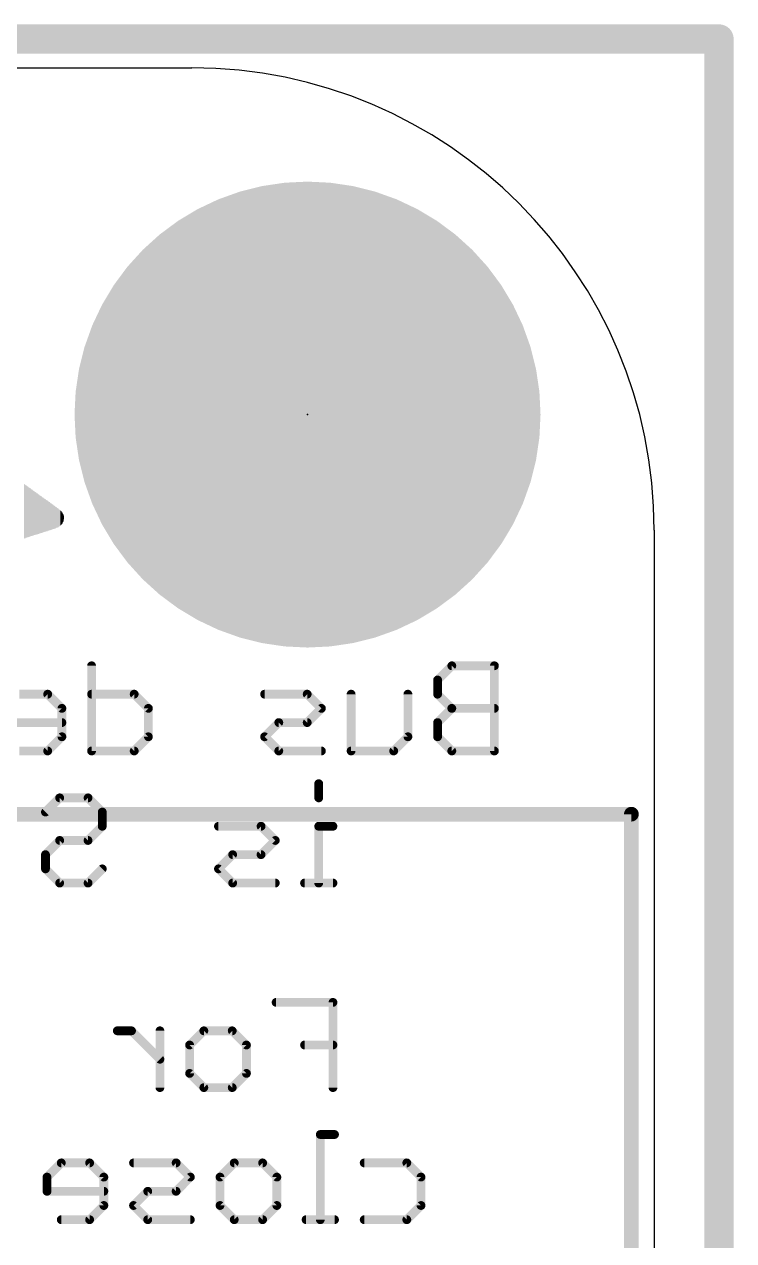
# Model space of a CAD drawing. Extents: x -0.1 to 35.7, y -1.1 to 35.9.
# Drawn here: x 29.55 to 35.69, y 25.35 to 35.88 of the extents above; entities that cross this region are included whole.
import ezdxf

# ---------------------------------------------------------------- set-up
doc = ezdxf.new("R2010")
doc.units = 0
for name, color, linetype in [('1', 12, 'CONTINUOUS'), ('17', 110, 'CONTINUOUS'), ('20', 53, 'CONTINUOUS'), ('21', 40, 'CONTINUOUS'), ('22', 6, 'CONTINUOUS'), ('23', 53, 'CONTINUOUS'), ('39', 12, 'CONTINUOUS'), ('40', 132, 'CONTINUOUS'), ('41', 12, 'CONTINUOUS'), ('42', 132, 'CONTINUOUS')]:
    doc.layers.add(name, color=color, linetype=linetype)

# ---------------------------------------------------------------- blocks, each defined once
blk = doc.blocks.new('ROUNDP')
at = {"const_width": 0.5}
blk.add_lwpolyline([(0, -0.25, 1), (0, 0.25, 1), (0, -0.25)], format="xyb", dxfattribs=at)
blk = doc.blocks.new('RECT')
blk.add_solid([(-0.5, -0.5), (0.5, -0.5), (-0.5, 0.5), (0.5, 0.5)])

msp = doc.modelspace()

# ---------------------------------------------------------------- linework, layer by layer
at = {"layer": '1', "const_width": 0.254}
for points in [[(0, 35.75), (35.56, 35.75)], [(35.56, 35.75), (35.56, -1)]]:
    msp.add_lwpolyline(points, dxfattribs=at)
at = {"layer": '1', "const_width": 0.127}
for points in [[(35.6235, 35.75, 1), (35.4965, 35.75)], [(35.56, 35.6865, 1), (35.56, 35.8135)]]:
    msp.add_lwpolyline(points, format="xyb", dxfattribs=at)
at = {"layer": '20'}
for p, q in [((4, 35.5), (31, 35.5)), ((35, 31.5), (35, 4))]:
    msp.add_line(p, q, dxfattribs=at)
msp.add_arc((31, 31.5), 4, 0, 90, dxfattribs=at)
at = {"layer": '21'}
for points, const_width in [([(32, 30.75, 1), (32, 34.25, 1), (32, 30.75)], 0.1524), ([(34.8338, 29.042, 1), (34.7702, 29.042)], 0.0635), ([(34.802, 29.0103, 1), (34.802, 29.0738)], 0.0635)]:
    msp.add_lwpolyline(points, format="xyb", dxfattribs=dict(at, const_width=const_width))
at = {"layer": '21', "const_width": 0.127}
for points in [[(0.302, 29.042), (34.802, 29.042)], [(34.802, 29.042), (34.802, 6.042)]]:
    msp.add_lwpolyline(points, dxfattribs=at)
at = {"layer": '22', "const_width": 0.0762}
for points in [[(30.1318, 30.3263), (30.1318, 29.5891)], [(33.2483, 30.3263), (33.1254, 30.2035)], [(33.6169, 30.3263), (33.2483, 30.3263)], [(33.6169, 29.5891), (33.6169, 30.3263)], [(33.1254, 30.2035), (33.1254, 30.0806)], [(29.752, 30.0806), (29.5062, 30.0806)], [(29.8748, 29.9577), (29.752, 30.0806)], [(30.5004, 30.0806), (30.1318, 30.0806)], [(30.6232, 29.9577), (30.5004, 30.0806)], [(31.9972, 30.0806), (31.6286, 30.0806)], [(32.1201, 29.9577), (31.9972, 30.0806)], [(32.377, 29.5891), (32.377, 30.0806)], [(32.8685, 30.0806), (32.8685, 29.712)], [(33.1254, 30.0806), (33.2483, 29.9577)], [(29.8748, 29.712), (29.8748, 29.9577)], [(30.6232, 29.712), (30.6232, 29.9577)], [(31.9972, 29.8348), (32.1201, 29.9577)], [(33.2483, 29.9577), (33.1254, 29.8348)], [(33.6169, 29.9577), (33.2483, 29.9577)], [(29.3833, 29.8348), (29.8748, 29.8348)], [(31.6286, 29.712), (31.7515, 29.8348)], [(31.7515, 29.8348), (31.9972, 29.8348)], [(33.1254, 29.8348), (33.1254, 29.712)], [(29.752, 29.5891), (29.8748, 29.712)], [(30.5004, 29.5891), (30.6232, 29.712)], [(31.7515, 29.5891), (31.6286, 29.712)], [(32.8685, 29.712), (32.7456, 29.5891)], [(33.1254, 29.712), (33.2483, 29.5891)], [(29.5062, 29.5891), (29.752, 29.5891)], [(30.1318, 29.5891), (30.5004, 29.5891)], [(32.1201, 29.5891), (31.7515, 29.5891)], [(32.7456, 29.5891), (32.377, 29.5891)], [(33.2483, 29.5891), (33.6169, 29.5891)], [(32.097, 29.3062), (32.097, 29.1833)], [(29.7326, 29.0605), (29.8555, 29.1833)], [(29.8555, 29.1833), (30.1013, 29.1833)], [(30.1013, 29.1833), (30.2241, 29.0605)], [(30.2241, 29.0605), (30.2241, 28.9376)], [(30.2241, 28.9376), (30.1013, 28.8147)], [(31.5981, 28.9376), (31.2295, 28.9376)], [(31.721, 28.8147), (31.5981, 28.9376)], [(32.2199, 28.9376), (32.097, 28.9376)], [(32.097, 28.9376), (32.097, 28.4461)], [(29.8555, 28.8147), (29.7326, 28.6918)], [(30.1013, 28.8147), (29.8555, 28.8147)], [(31.5981, 28.6918), (31.721, 28.8147)], [(29.7326, 28.6918), (29.7326, 28.569)], [(31.2295, 28.569), (31.3523, 28.6918)], [(31.3523, 28.6918), (31.5981, 28.6918)], [(29.7326, 28.569), (29.8555, 28.4461)], [(30.1013, 28.4461), (30.2241, 28.569)], [(31.3523, 28.4461), (31.2295, 28.569)], [(29.8555, 28.4461), (30.1013, 28.4461)], [(31.721, 28.4461), (31.3523, 28.4461)], [(32.2199, 28.4461), (31.9742, 28.4461)], [(32.2199, 27.4133), (31.7284, 27.4133)], [(32.2199, 26.6761), (32.2199, 27.4133)], [(30.4773, 27.1676), (30.3545, 27.1676)], [(30.7231, 26.9218), (30.4773, 27.1676)], [(30.7231, 26.6761), (30.7231, 27.1676)], [(30.98, 27.0447), (31.1029, 27.1676)], [(31.1029, 27.1676), (31.3486, 27.1676)], [(31.3486, 27.1676), (31.4715, 27.0447)], [(30.98, 26.799), (30.98, 27.0447)], [(31.4715, 27.0447), (31.4715, 26.799)], [(32.2199, 27.0447), (31.9742, 27.0447)], [(31.1029, 26.6761), (30.98, 26.799)], [(31.4715, 26.799), (31.3486, 26.6761)], [(31.3486, 26.6761), (31.1029, 26.6761)], [(32.2335, 26.2703), (32.1106, 26.2703)], [(32.1106, 26.2703), (32.1106, 25.5331)], [(29.8691, 26.0246), (29.7462, 25.9017)], [(30.1148, 26.0246), (29.8691, 26.0246)], [(30.2377, 25.9017), (30.1148, 26.0246)], [(30.8633, 26.0246), (30.4946, 26.0246)], [(30.9861, 25.9017), (30.8633, 26.0246)], [(31.2431, 25.9017), (31.3659, 26.0246)], [(31.3659, 26.0246), (31.6117, 26.0246)], [(31.6117, 26.0246), (31.7345, 25.9017)], [(32.4904, 26.0246), (32.859, 26.0246)], [(32.859, 26.0246), (32.9819, 25.9017)], [(29.7462, 25.9017), (29.7462, 25.7788)], [(30.2377, 25.656), (30.2377, 25.9017)], [(30.8633, 25.7788), (30.9861, 25.9017)], [(31.2431, 25.656), (31.2431, 25.9017)], [(31.7345, 25.9017), (31.7345, 25.656)], [(32.9819, 25.9017), (32.9819, 25.656)], [(29.7462, 25.7788), (30.2377, 25.7788)], [(30.4946, 25.656), (30.6175, 25.7788)], [(30.6175, 25.7788), (30.8633, 25.7788)], [(30.1148, 25.5331), (30.2377, 25.656)], [(30.6175, 25.5331), (30.4946, 25.656)], [(31.3659, 25.5331), (31.2431, 25.656)], [(31.7345, 25.656), (31.6117, 25.5331)], [(32.9819, 25.656), (32.859, 25.5331)], [(29.8691, 25.5331), (30.1148, 25.5331)], [(30.9861, 25.5331), (30.6175, 25.5331)], [(31.6117, 25.5331), (31.3659, 25.5331)], [(32.2335, 25.5331), (31.9877, 25.5331)], [(32.859, 25.5331), (32.4904, 25.5331)]]:
    msp.add_lwpolyline(points, dxfattribs=at)
at = {"layer": '22', "const_width": 0.0381}
for points in [[(30.1508, 30.3263, 1), (30.1127, 30.3263)], [(33.2483, 30.3454, 1), (33.2483, 30.3073)], [(33.2618, 30.3129, 1), (33.2348, 30.3398)], [(33.636, 30.3263, 1), (33.5979, 30.3263)], [(33.6169, 30.3073, 1), (33.6169, 30.3454)], [(33.1119, 30.2169, 1), (33.1389, 30.19)], [(33.1445, 30.2035, 1), (33.1064, 30.2035)], [(29.7654, 30.0941, 1), (29.7385, 30.0671)], [(29.752, 30.0615, 1), (29.752, 30.0996)], [(30.1318, 30.0996, 1), (30.1318, 30.0615)], [(30.5138, 30.0941, 1), (30.4869, 30.0671)], [(30.5004, 30.0615, 1), (30.5004, 30.0996)], [(31.6286, 30.0996, 1), (31.6286, 30.0615)], [(32.0107, 30.0941, 1), (31.9837, 30.0671)], [(31.9972, 30.0615, 1), (31.9972, 30.0996)], [(32.3961, 30.0806, 1), (32.358, 30.0806)], [(32.8875, 30.0806, 1), (32.8494, 30.0806)], [(33.1389, 30.0941, 1), (33.1119, 30.0671)], [(33.1064, 30.0806, 1), (33.1445, 30.0806)], [(29.8939, 29.9577, 1), (29.8558, 29.9577)], [(29.8614, 29.9442, 1), (29.8883, 29.9712)], [(30.6423, 29.9577, 1), (30.6042, 29.9577)], [(30.6098, 29.9442, 1), (30.6367, 29.9712)], [(32.1335, 29.9442, 1), (32.1066, 29.9712)], [(32.1066, 29.9442, 1), (32.1335, 29.9712)], [(33.2483, 29.9768, 1), (33.2483, 29.9387)], [(33.2618, 29.9442, 1), (33.2348, 29.9712)], [(33.2348, 29.9442, 1), (33.2618, 29.9712)], [(33.6169, 29.9387, 1), (33.6169, 29.9768)], [(29.8748, 29.8158, 1), (29.8748, 29.8539)], [(31.7515, 29.8539, 1), (31.7515, 29.8158)], [(31.7649, 29.8214, 1), (31.738, 29.8483)], [(31.9837, 29.8483, 1), (32.0107, 29.8214)], [(31.9972, 29.8158, 1), (31.9972, 29.8539)], [(33.1119, 29.8483, 1), (33.1389, 29.8214)], [(33.1445, 29.8348, 1), (33.1064, 29.8348)], [(29.8558, 29.712, 1), (29.8939, 29.712)], [(29.8883, 29.6985, 1), (29.8614, 29.7254)], [(30.6042, 29.712, 1), (30.6423, 29.712)], [(30.6367, 29.6985, 1), (30.6098, 29.7254)], [(31.6421, 29.7254, 1), (31.6151, 29.6985)], [(31.6151, 29.7254, 1), (31.6421, 29.6985)], [(32.8494, 29.712, 1), (32.8875, 29.712)], [(32.882, 29.6985, 1), (32.855, 29.7254)], [(33.1389, 29.7254, 1), (33.1119, 29.6985)], [(33.1064, 29.712, 1), (33.1445, 29.712)], [(29.7385, 29.6026, 1), (29.7654, 29.5756)], [(29.752, 29.5701, 1), (29.752, 29.6082)], [(30.1318, 29.6082, 1), (30.1318, 29.5701)], [(30.1127, 29.5891, 1), (30.1508, 29.5891)], [(30.4869, 29.6026, 1), (30.5138, 29.5756)], [(30.5004, 29.5701, 1), (30.5004, 29.6082)], [(31.7515, 29.6082, 1), (31.7515, 29.5701)], [(31.738, 29.5756, 1), (31.7649, 29.6026)], [(32.1201, 29.5701, 1), (32.1201, 29.6082)], [(32.377, 29.6082, 1), (32.377, 29.5701)], [(32.358, 29.5891, 1), (32.3961, 29.5891)], [(32.7321, 29.6026, 1), (32.7591, 29.5756)], [(32.7456, 29.5701, 1), (32.7456, 29.6082)], [(33.2483, 29.6082, 1), (33.2483, 29.5701)], [(33.2348, 29.5756, 1), (33.2618, 29.6026)], [(33.5979, 29.5891, 1), (33.636, 29.5891)], [(33.6169, 29.5701, 1), (33.6169, 29.6082)], [(32.1161, 29.3062, 1), (32.078, 29.3062)], [(29.8555, 29.2024, 1), (29.8555, 29.1643)], [(29.869, 29.1699, 1), (29.842, 29.1968)], [(30.1147, 29.1968, 1), (30.0878, 29.1699)], [(30.1013, 29.1643, 1), (30.1013, 29.2024)], [(32.078, 29.1833, 1), (32.1161, 29.1833)], [(29.7192, 29.0739, 1), (29.7461, 29.047)], [(30.2432, 29.0605, 1), (30.2051, 29.0605)], [(30.2107, 29.047, 1), (30.2376, 29.0739)], [(30.2051, 28.9376, 1), (30.2432, 28.9376)], [(30.2376, 28.9241, 1), (30.2107, 28.9511)], [(31.2295, 28.9566, 1), (31.2295, 28.9185)], [(31.6116, 28.9511, 1), (31.5846, 28.9241)], [(31.5981, 28.9185, 1), (31.5981, 28.9566)], [(32.097, 28.9566, 1), (32.097, 28.9185)], [(32.1161, 28.9376, 1), (32.078, 28.9376)], [(32.2199, 28.9185, 1), (32.2199, 28.9566)], [(29.8555, 28.8338, 1), (29.8555, 28.7957)], [(29.869, 28.8012, 1), (29.842, 28.8282)], [(30.0878, 28.8282, 1), (30.1147, 28.8012)], [(30.1013, 28.7957, 1), (30.1013, 28.8338)], [(31.7344, 28.8012, 1), (31.7075, 28.8282)], [(31.7075, 28.8012, 1), (31.7344, 28.8282)], [(29.7517, 28.6918, 1), (29.7136, 28.6918)], [(29.7192, 28.7053, 1), (29.7461, 28.6784)], [(31.3523, 28.7109, 1), (31.3523, 28.6728)], [(31.3658, 28.6784, 1), (31.3389, 28.7053)], [(31.5846, 28.7053, 1), (31.6116, 28.6784)], [(31.5981, 28.6728, 1), (31.5981, 28.7109)], [(29.7136, 28.569, 1), (29.7517, 28.569)], [(29.7461, 28.5824, 1), (29.7192, 28.5555)], [(30.2376, 28.5555, 1), (30.2107, 28.5824)], [(31.2429, 28.5824, 1), (31.216, 28.5555)], [(31.216, 28.5824, 1), (31.2429, 28.5555)], [(29.8555, 28.4652, 1), (29.8555, 28.4271)], [(29.842, 28.4326, 1), (29.869, 28.4596)], [(30.0878, 28.4596, 1), (30.1147, 28.4326)], [(30.1013, 28.4271, 1), (30.1013, 28.4652)], [(31.3523, 28.4652, 1), (31.3523, 28.4271)], [(31.3389, 28.4326, 1), (31.3658, 28.4596)], [(31.721, 28.4271, 1), (31.721, 28.4652)], [(31.9742, 28.4652, 1), (31.9742, 28.4271)], [(32.078, 28.4461, 1), (32.1161, 28.4461)], [(32.2199, 28.4271, 1), (32.2199, 28.4652)], [(31.7284, 27.4324, 1), (31.7284, 27.3943)], [(32.239, 27.4133, 1), (32.2009, 27.4133)], [(32.2199, 27.3943, 1), (32.2199, 27.4324)], [(30.3545, 27.1866, 1), (30.3545, 27.1485)], [(30.4908, 27.1811, 1), (30.4639, 27.1541)], [(30.4773, 27.1485, 1), (30.4773, 27.1866)], [(30.7421, 27.1676, 1), (30.704, 27.1676)], [(31.1029, 27.1866, 1), (31.1029, 27.1485)], [(31.1163, 27.1541, 1), (31.0894, 27.1811)], [(31.3621, 27.1811, 1), (31.3351, 27.1541)], [(31.3486, 27.1485, 1), (31.3486, 27.1866)], [(30.9991, 27.0447, 1), (30.961, 27.0447)], [(30.9665, 27.0582, 1), (30.9935, 27.0312)], [(31.4905, 27.0447, 1), (31.4524, 27.0447)], [(31.458, 27.0312, 1), (31.485, 27.0582)], [(31.9742, 27.0638, 1), (31.9742, 27.0257)], [(32.2199, 27.0257, 1), (32.2199, 27.0638)], [(30.7096, 26.9084, 1), (30.7365, 26.9353)], [(30.9935, 26.8124, 1), (30.9665, 26.7855)], [(30.961, 26.799, 1), (30.9991, 26.799)], [(31.4524, 26.799, 1), (31.4905, 26.799)], [(31.485, 26.7855, 1), (31.458, 26.8124)], [(30.704, 26.6761, 1), (30.7421, 26.6761)], [(31.1029, 26.6952, 1), (31.1029, 26.6571)], [(31.0894, 26.6626, 1), (31.1163, 26.6896)], [(31.3351, 26.6896, 1), (31.3621, 26.6626)], [(31.3486, 26.6571, 1), (31.3486, 26.6952)], [(32.2009, 26.6761, 1), (32.239, 26.6761)], [(32.1106, 26.2894, 1), (32.1106, 26.2513)], [(32.1297, 26.2703, 1), (32.0916, 26.2703)], [(32.2335, 26.2513, 1), (32.2335, 26.2894)], [(29.8691, 26.0436, 1), (29.8691, 26.0055)], [(29.8826, 26.0111, 1), (29.8556, 26.0381)], [(30.1283, 26.0381, 1), (30.1014, 26.0111)], [(30.1148, 26.0055, 1), (30.1148, 26.0436)], [(30.4946, 26.0436, 1), (30.4946, 26.0055)], [(30.8767, 26.0381, 1), (30.8498, 26.0111)], [(30.8633, 26.0055, 1), (30.8633, 26.0436)], [(31.3659, 26.0436, 1), (31.3659, 26.0055)], [(31.3794, 26.0111, 1), (31.3525, 26.0381)], [(31.6251, 26.0381, 1), (31.5982, 26.0111)], [(31.6117, 26.0055, 1), (31.6117, 26.0436)], [(32.4904, 26.0436, 1), (32.4904, 26.0055)], [(32.8725, 26.0381, 1), (32.8456, 26.0111)], [(32.859, 26.0055, 1), (32.859, 26.0436)], [(29.7653, 25.9017, 1), (29.7272, 25.9017)], [(29.7328, 25.9152, 1), (29.7597, 25.8882)], [(30.2568, 25.9017, 1), (30.2187, 25.9017)], [(30.2242, 25.8882, 1), (30.2512, 25.9152)], [(30.9727, 25.8882, 1), (30.9996, 25.9152)], [(30.9996, 25.8882, 1), (30.9727, 25.9152)], [(31.2296, 25.9152, 1), (31.2565, 25.8882)], [(31.2621, 25.9017, 1), (31.224, 25.9017)], [(31.7536, 25.9017, 1), (31.7155, 25.9017)], [(31.7211, 25.8882, 1), (31.748, 25.9152)], [(33.001, 25.9017, 1), (32.9629, 25.9017)], [(32.9684, 25.8882, 1), (32.9954, 25.9152)], [(29.7462, 25.7979, 1), (29.7462, 25.7598)], [(29.7272, 25.7788, 1), (29.7653, 25.7788)], [(30.2377, 25.7598, 1), (30.2377, 25.7979)], [(30.6175, 25.7979, 1), (30.6175, 25.7598)], [(30.631, 25.7654, 1), (30.604, 25.7923)], [(30.8498, 25.7923, 1), (30.8767, 25.7654)], [(30.8633, 25.7598, 1), (30.8633, 25.7979)], [(30.2512, 25.6425, 1), (30.2242, 25.6694)], [(30.5081, 25.6694, 1), (30.4812, 25.6425)], [(30.4812, 25.6694, 1), (30.5081, 25.6425)], [(31.2565, 25.6694, 1), (31.2296, 25.6425)], [(31.748, 25.6425, 1), (31.7211, 25.6694)], [(32.9954, 25.6425, 1), (32.9684, 25.6694)], [(30.2187, 25.656, 1), (30.2568, 25.656)], [(31.224, 25.656, 1), (31.2621, 25.656)], [(31.7155, 25.656, 1), (31.7536, 25.656)], [(32.9629, 25.656, 1), (33.001, 25.656)], [(29.8691, 25.5522, 1), (29.8691, 25.5141)], [(30.1014, 25.5466, 1), (30.1283, 25.5196)], [(30.1148, 25.5141, 1), (30.1148, 25.5522)], [(30.6175, 25.5522, 1), (30.6175, 25.5141)], [(30.604, 25.5196, 1), (30.631, 25.5466)], [(30.9861, 25.5141, 1), (30.9861, 25.5522)], [(31.3659, 25.5522, 1), (31.3659, 25.5141)], [(31.3525, 25.5196, 1), (31.3794, 25.5466)], [(31.5982, 25.5466, 1), (31.6251, 25.5196)], [(31.6117, 25.5141, 1), (31.6117, 25.5522)], [(31.9877, 25.5522, 1), (31.9877, 25.5141)], [(32.0916, 25.5331, 1), (32.1297, 25.5331)], [(32.2335, 25.5141, 1), (32.2335, 25.5522)], [(32.4904, 25.5522, 1), (32.4904, 25.5141)], [(32.8456, 25.5466, 1), (32.8725, 25.5196)], [(32.859, 25.5141, 1), (32.859, 25.5522)]]:
    msp.add_lwpolyline(points, format="xyb", dxfattribs=at)
at = {"layer": '23'}
msp.add_point((32, 32.5), dxfattribs=at)
at = {"layer": '39', "const_width": 2.032}
msp.add_lwpolyline([(32, 31.5, 1), (32, 33.5, 1), (32, 31.5)], format="xyb", dxfattribs=at)
at = {"layer": '40', "const_width": 2.032}
msp.add_lwpolyline([(32, 31.5, 1), (32, 33.5, 1), (32, 31.5)], format="xyb", dxfattribs=at)
at = {"layer": '41', "const_width": 2.032}
msp.add_lwpolyline([(32, 31.5, 1), (32, 33.5, 1), (32, 31.5)], format="xyb", dxfattribs=at)
at = {"layer": '42', "const_width": 2.032}
msp.add_lwpolyline([(32, 31.5, 1), (32, 33.5, 1), (32, 31.5)], format="xyb", dxfattribs=at)

# ---------------------------------------------------------------- block references
at = {"layer": '17', "xscale": 3.2, "yscale": 3.2}
msp.add_blockref('ROUNDP', (32, 32.5), dxfattribs=at)
msp.add_blockref('ROUNDP', (32, 32.5), dxfattribs=at)
at = {"layer": '21', "rotation": 270}
for p, xscale, yscale in [((29.5479, 31.6623), 0.4724, 0.0038), ((29.5517, 31.6642), 0.4686, 0.0038), ((29.5555, 31.6623), 0.4648, 0.0038), ((29.5593, 31.6604), 0.461, 0.0038), ((29.5631, 31.6604), 0.4534, 0.0038), ((29.5669, 31.6604), 0.4534, 0.0038), ((29.5707, 31.6585), 0.4496, 0.0038), ((29.5746, 31.6585), 0.442, 0.0039), ((29.5784, 31.6585), 0.442, 0.0038), ((29.5822, 31.6566), 0.4382, 0.0038), ((29.586, 31.6566), 0.4306, 0.0038), ((29.5898, 31.6547), 0.4268, 0.0038), ((29.5936, 31.6547), 0.4268, 0.0038), ((29.5974, 31.6547), 0.4191, 0.0038), ((29.6012, 31.6528), 0.4153, 0.0038), ((29.605, 31.6528), 0.4153, 0.0038), ((29.6088, 31.6528), 0.4076, 0.0038), ((29.6127, 31.6509), 0.4038, 0.0039), ((29.6165, 31.649), 0.4, 0.0038), ((29.6203, 31.6509), 0.3962, 0.0038), ((29.6241, 31.649), 0.3924, 0.0038), ((29.6279, 31.6471), 0.3886, 0.0038), ((29.6317, 31.6471), 0.381, 0.0038), ((29.6355, 31.6471), 0.381, 0.0038), ((29.6393, 31.6452), 0.3772, 0.0038), ((29.6431, 31.6433), 0.3734, 0.0038), ((29.6469, 31.6452), 0.3696, 0.0038), ((29.6508, 31.6433), 0.3657, 0.0039), ((29.6546, 31.6414), 0.3619, 0.0038), ((29.6584, 31.6414), 0.3543, 0.0038), ((29.6622, 31.6414), 0.3543, 0.0038), ((29.666, 31.6395), 0.3505, 0.0038), ((29.6698, 31.6395), 0.3429, 0.0038), ((29.6736, 31.6395), 0.3429, 0.0038), ((29.6774, 31.6376), 0.3391, 0.0038), ((29.6812, 31.6376), 0.3315, 0.0038), ((29.685, 31.6357), 0.3277, 0.0038), ((29.6889, 31.6357), 0.3277, 0.0039), ((29.6927, 31.6357), 0.3201, 0.0038), ((29.6965, 31.6338), 0.3163, 0.0038), ((29.7003, 31.6338), 0.3163, 0.0038), ((29.7041, 31.6337), 0.3086, 0.0038), ((29.7079, 31.6318), 0.3048, 0.0038), ((29.7117, 31.6299), 0.301, 0.0038), ((29.7155, 31.6318), 0.2972, 0.0038), ((29.7193, 31.6299), 0.2934, 0.0038), ((29.7231, 31.628), 0.2896, 0.0038), ((29.727, 31.63), 0.2857, 0.0039), ((29.7308, 31.6281), 0.2819, 0.0038), ((29.7346, 31.6262), 0.2781, 0.0038), ((29.7384, 31.6262), 0.2705, 0.0038), ((29.7422, 31.6262), 0.2705, 0.0038), ((29.746, 31.6242), 0.2667, 0.0038), ((29.7498, 31.6224), 0.2629, 0.0038), ((29.7536, 31.6242), 0.2591, 0.0038), ((29.7574, 31.6223), 0.2552, 0.0038), ((29.7612, 31.6204), 0.2514, 0.0038), ((29.7651, 31.6204), 0.2438, 0.0039), ((29.7689, 31.6204), 0.2438, 0.0038), ((29.7727, 31.6185), 0.24, 0.0038), ((29.7765, 31.6185), 0.2324, 0.0038), ((29.7803, 31.6166), 0.2286, 0.0038), ((29.7841, 31.6166), 0.2286, 0.0038), ((29.7879, 31.6166), 0.221, 0.0038), ((29.7917, 31.6147), 0.2172, 0.0038), ((29.7955, 31.6147), 0.2172, 0.0038), ((29.7993, 31.6147), 0.2096, 0.0038), ((29.8032, 31.6128), 0.2058, 0.0039), ((29.807, 31.6109), 0.2019, 0.0038), ((29.8108, 31.6128), 0.1981, 0.0038), ((29.8146, 31.6109), 0.1943, 0.0038), ((29.8184, 31.609), 0.1905, 0.0038), ((29.8222, 31.6109), 0.1867, 0.0038), ((29.826, 31.609), 0.1829, 0.0038), ((29.8298, 31.609), 0.1753, 0.0038), ((29.8336, 31.6071), 0.1715, 0.0038), ((29.8374, 31.6071), 0.1715, 0.0038), ((29.8413, 31.6071), 0.1638, 0.0039), ((29.8451, 31.6052), 0.16, 0.0038), ((29.8489, 31.6052), 0.1524, 0.0038), ((29.8527, 31.6052), 0.1448, 0.0038), ((29.8565, 31.6052), 0.1448, 0.0038), ((29.8603, 31.6052), 0.1371, 0.0038), ((29.8641, 31.6052), 0.1295, 0.0038), ((29.8679, 31.6052), 0.1219, 0.0038), ((29.8717, 31.6052), 0.1143, 0.0038), ((29.8755, 31.6033), 0.1029, 0.0038), ((29.8794, 31.6052), 0.0915, 0.0039), ((29.8832, 31.6052), 0.0762, 0.0038), ((29.887, 31.6052), 0.0609, 0.0038), ((29.8908, 31.609), 0.0305, 0.0038)]:
    msp.add_blockref('RECT', p, dxfattribs=dict(at, xscale=xscale, yscale=yscale))

doc.saveas('drawing.dxf')
